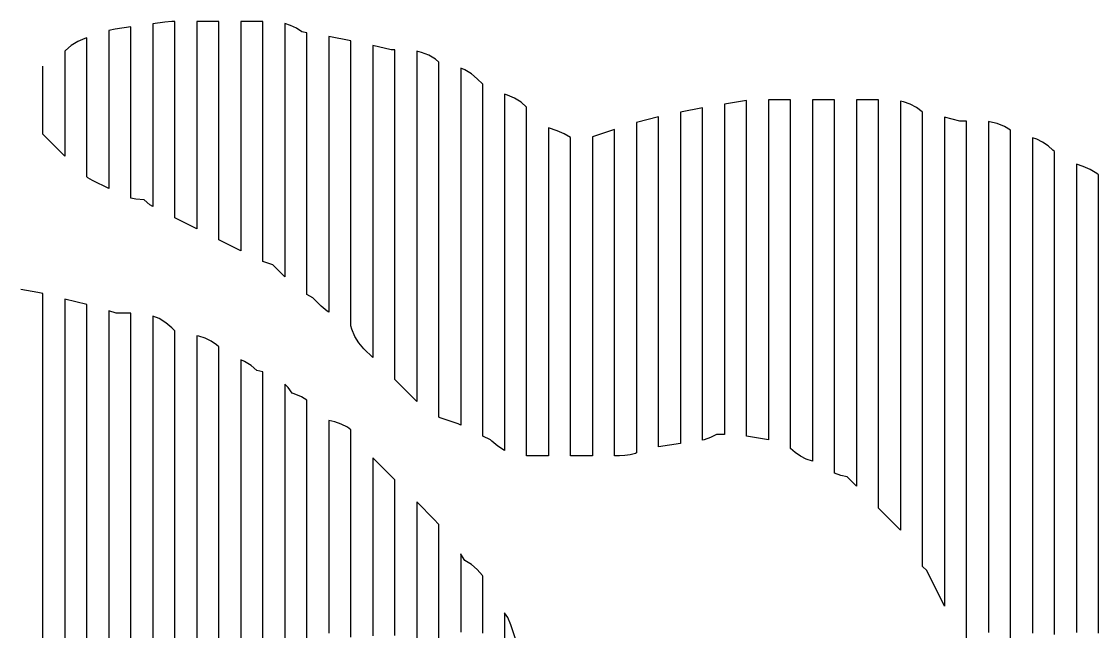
# Model space of a CAD drawing. Extents: x -6 to 1890, y -8 to 898.
# Drawn here: x 1293.7 to 1489.6, y 768.2 to 879 of the extents above; entities that cross this region are included whole.
import ezdxf

# ---------------------------------------------------------------- set-up
doc = ezdxf.new("R2010")
doc.units = 0
doc.layers.add('PECAS_2D', color=3, linetype='Continuous')

msp = doc.modelspace()

# ---------------------------------------------------------------- linework, layer by layer
at = {"layer": 'PECAS_2D'}
for points in [[(1465.578, 764.274), (1465.578, 774.584), (1465.578, 775.872), (1465.578, 777.161), (1465.578, 778.45), (1465.578, 779.739), (1465.578, 781.027), (1465.578, 783.605), (1465.578, 784.893), (1465.578, 786.182), (1465.578, 787.471), (1465.578, 791.337), (1465.578, 795.203), (1465.578, 796.492), (1465.578, 797.781), (1465.578, 800.358), (1465.578, 801.647), (1465.578, 804.224), (1465.578, 806.802), (1465.578, 808.091), (1465.578, 810.668), (1465.578, 811.957), (1465.578, 813.246), (1465.578, 815.823), (1465.578, 817.112), (1465.578, 818.401), (1465.578, 819.689), (1465.578, 820.978), (1465.578, 823.555), (1465.578, 824.844), (1465.578, 827.422), (1465.578, 828.71), (1465.578, 829.999), (1465.578, 831.288), (1465.578, 833.865), (1465.578, 836.443), (1465.578, 840.309), (1465.578, 842.886), (1465.578, 845.464), (1465.578, 848.041), (1465.578, 850.619), (1465.578, 853.196), (1465.578, 854.485), (1465.578, 855.774), (1465.578, 860.929), (1464.354, 860.929), (1461.578, 861.623), (1461.578, 856.47), (1461.578, 855.182), (1461.578, 852.606), (1461.578, 850.03), (1461.578, 847.454), (1461.578, 844.878), (1461.578, 842.302), (1461.578, 839.726), (1461.578, 835.861), (1461.578, 833.285), (1461.578, 830.709), (1461.578, 829.421), (1461.578, 828.133), (1461.578, 826.845), (1461.578, 825.557), (1461.578, 824.269), (1461.578, 822.981), (1461.578, 820.405), (1461.578, 819.116), (1461.578, 817.828), (1461.578, 816.54), (1461.578, 815.252), (1461.578, 813.964), (1461.578, 811.388), (1461.578, 810.1), (1461.578, 807.524), (1461.578, 804.948), (1461.578, 802.372), (1461.578, 801.084), (1461.578, 797.219), (1461.578, 794.643), (1461.578, 793.355), (1461.578, 792.067), (1461.578, 790.779), (1461.578, 789.491), (1461.578, 788.203), (1461.578, 786.915), (1461.578, 785.627), (1461.578, 784.339), (1461.578, 783.051), (1461.578, 772.746), (1458.34, 779.223), (1457.578, 779.984), (1457.578, 790.314), (1457.578, 791.605), (1457.578, 792.897), (1457.578, 794.188), (1457.578, 796.77), (1457.578, 798.061), (1457.578, 800.644), (1457.578, 801.935), (1457.578, 803.226), (1457.578, 804.518), (1457.578, 805.809), (1457.578, 808.391), (1457.578, 809.682), (1457.578, 810.974), (1457.578, 813.556), (1457.578, 814.847), (1457.578, 816.139), (1457.578, 818.721), (1457.578, 820.012), (1457.578, 822.595), (1457.578, 823.886), (1457.578, 826.468), (1457.578, 827.76), (1457.578, 829.051), (1457.578, 830.342), (1457.578, 832.924), (1457.578, 834.216), (1457.578, 835.507), (1457.578, 836.798), (1457.578, 838.089), (1457.578, 840.672), (1457.578, 843.254), (1457.578, 845.837), (1457.578, 848.419), (1457.578, 851.002), (1457.578, 853.584), (1457.578, 856.167), (1457.578, 857.458), (1457.578, 862.623), (1457.488, 862.645), (1456.467, 863.396), (1455.334, 864.005), (1454.121, 864.45), (1453.578, 864.566), (1453.578, 858.066), (1453.578, 856.766), (1453.578, 854.167), (1453.578, 851.567), (1453.578, 848.967), (1453.578, 846.367), (1453.578, 843.767), (1453.578, 841.167), (1453.578, 839.867), (1453.578, 837.267), (1453.578, 835.967), (1453.578, 834.667), (1453.578, 832.068), (1453.578, 829.468), (1453.578, 828.168), (1453.578, 825.568), (1453.578, 824.268), (1453.578, 822.968), (1453.578, 821.668), (1453.578, 817.768), (1453.578, 816.468), (1453.578, 815.168), (1453.578, 813.868), (1453.578, 812.568), (1453.578, 811.268), (1453.578, 809.969), (1453.578, 808.669), (1453.578, 806.069), (1453.578, 804.769), (1453.578, 802.169), (1453.578, 799.569), (1453.578, 798.269), (1453.578, 796.969), (1453.578, 795.669), (1453.578, 794.369), (1453.578, 786.57), (1449.578, 790.57), (1449.578, 798.384), (1449.578, 799.686), (1449.578, 800.989), (1449.578, 802.291), (1449.578, 803.594), (1449.578, 804.896), (1449.578, 806.198), (1449.578, 807.501), (1449.578, 808.803), (1449.578, 811.408), (1449.578, 812.71), (1449.578, 815.315), (1449.578, 816.618), (1449.578, 819.222), (1449.578, 820.525), (1449.578, 821.827), (1449.578, 823.13), (1449.578, 824.432), (1449.578, 825.734), (1449.578, 827.037), (1449.578, 828.339), (1449.578, 829.642), (1449.578, 830.944), (1449.578, 832.246), (1449.578, 833.549), (1449.578, 834.851), (1449.578, 836.154), (1449.578, 837.456), (1449.578, 838.758), (1449.578, 840.061), (1449.578, 841.363), (1449.578, 843.968), (1449.578, 847.875), (1449.578, 850.48), (1449.578, 853.085), (1449.578, 855.69), (1449.578, 856.992), (1449.578, 858.295), (1449.578, 864.807), (1445.578, 864.807), (1445.578, 858.303), (1445.578, 854.401), (1445.578, 851.8), (1445.578, 849.198), (1445.578, 846.597), (1445.578, 843.996), (1445.578, 842.695), (1445.578, 841.394), (1445.578, 840.094), (1445.578, 838.793), (1445.578, 837.492), (1445.578, 836.191), (1445.578, 834.891), (1445.578, 833.59), (1445.578, 832.289), (1445.578, 829.688), (1445.578, 827.087), (1445.578, 825.786), (1445.578, 824.485), (1445.578, 823.185), (1445.578, 821.884), (1445.578, 820.583), (1445.578, 819.283), (1445.578, 817.982), (1445.578, 815.38), (1445.578, 814.08), (1445.578, 811.478), (1445.578, 810.178), (1445.578, 808.877), (1445.578, 807.576), (1445.578, 806.276), (1445.578, 804.975), (1445.578, 803.674), (1445.578, 802.374), (1445.578, 801.073), (1445.578, 794.57), (1443.863, 796.284), (1442.724, 796.52), (1441.578, 796.922), (1441.578, 802.144), (1441.578, 803.449), (1441.578, 804.755), (1441.578, 806.06), (1441.578, 807.366), (1441.578, 808.671), (1441.578, 809.977), (1441.578, 811.282), (1441.578, 812.588), (1441.578, 813.893), (1441.578, 815.199), (1441.578, 816.504), (1441.578, 817.81), (1441.578, 819.115), (1441.578, 820.421), (1441.578, 823.031), (1441.578, 824.337), (1441.578, 826.948), (1441.578, 828.253), (1441.578, 829.559), (1441.578, 830.864), (1441.578, 832.17), (1441.578, 833.475), (1441.578, 834.781), (1441.578, 836.086), (1441.578, 837.392), (1441.578, 838.697), (1441.578, 840.003), (1441.578, 841.308), (1441.578, 843.919), (1441.578, 845.224), (1441.578, 847.835), (1441.578, 850.446), (1441.578, 853.057), (1441.578, 855.668), (1441.578, 858.279), (1441.578, 859.585), (1441.578, 864.807), (1437.578, 864.807), (1437.578, 859.653), (1437.578, 858.365), (1437.578, 857.076), (1437.578, 854.5), (1437.578, 851.923), (1437.578, 848.058), (1437.578, 845.481), (1437.578, 844.193), (1437.578, 842.905), (1437.578, 841.616), (1437.578, 840.328), (1437.578, 839.04), (1437.578, 837.751), (1437.578, 836.463), (1437.578, 835.174), (1437.578, 833.886), (1437.578, 832.598), (1437.578, 830.021), (1437.578, 828.733), (1437.578, 826.156), (1437.578, 824.868), (1437.578, 822.291), (1437.578, 821.003), (1437.578, 818.426), (1437.578, 817.138), (1437.578, 815.849), (1437.578, 813.273), (1437.578, 811.984), (1437.578, 810.696), (1437.578, 809.407), (1437.578, 808.119), (1437.578, 806.831), (1437.578, 805.542), (1437.578, 804.254), (1437.578, 799.101), (1436.441, 799.491), (1435.382, 800.019), (1434.405, 800.677), (1433.578, 801.405), (1433.578, 805.286), (1433.578, 806.58), (1433.578, 807.874), (1433.578, 809.168), (1433.578, 810.462), (1433.578, 811.756), (1433.578, 813.05), (1433.578, 815.638), (1433.578, 816.932), (1433.578, 819.519), (1433.578, 823.401), (1433.578, 825.989), (1433.578, 827.283), (1433.578, 828.577), (1433.578, 829.871), (1433.578, 831.165), (1433.578, 832.459), (1433.578, 833.753), (1433.578, 835.047), (1433.578, 836.34), (1433.578, 837.634), (1433.578, 838.928), (1433.578, 840.222), (1433.578, 841.516), (1433.578, 842.81), (1433.578, 844.104), (1433.578, 846.692), (1433.578, 849.28), (1433.578, 851.867), (1433.578, 854.455), (1433.578, 857.043), (1433.578, 858.337), (1433.578, 859.631), (1433.578, 864.807), (1429.578, 864.807), (1429.578, 858.365), (1429.578, 857.077), (1429.578, 855.789), (1429.578, 854.501), (1429.578, 851.924), (1429.578, 849.348), (1429.578, 845.483), (1429.578, 844.195), (1429.578, 842.906), (1429.578, 841.618), (1429.578, 840.33), (1429.578, 839.042), (1429.578, 836.465), (1429.578, 835.177), (1429.578, 833.889), (1429.578, 831.312), (1429.578, 830.024), (1429.578, 828.736), (1429.578, 827.448), (1429.578, 824.871), (1429.578, 823.583), (1429.578, 821.006), (1429.578, 818.43), (1429.578, 815.854), (1429.578, 814.565), (1429.578, 813.277), (1429.578, 811.989), (1429.578, 810.701), (1429.578, 809.412), (1429.578, 808.124), (1429.578, 806.836), (1429.578, 802.971), (1425.578, 803.638), (1425.578, 807.534), (1425.578, 808.833), (1425.578, 810.132), (1425.578, 811.431), (1425.578, 812.73), (1425.578, 814.029), (1425.578, 815.328), (1425.578, 816.627), (1425.578, 817.926), (1425.578, 819.224), (1425.578, 821.822), (1425.578, 823.121), (1425.578, 824.42), (1425.578, 825.719), (1425.578, 827.018), (1425.578, 828.317), (1425.578, 829.616), (1425.578, 830.914), (1425.578, 832.213), (1425.578, 833.512), (1425.578, 834.811), (1425.578, 836.11), (1425.578, 838.708), (1425.578, 840.007), (1425.578, 841.306), (1425.578, 842.604), (1425.578, 843.903), (1425.578, 845.202), (1425.578, 846.501), (1425.578, 847.8), (1425.578, 850.398), (1425.578, 852.996), (1425.578, 854.294), (1425.578, 855.593), (1425.578, 856.892), (1425.578, 858.191), (1425.578, 864.686), (1421.578, 864.022), (1421.578, 857.492), (1421.578, 856.186), (1421.578, 854.88), (1421.578, 853.575), (1421.578, 852.269), (1421.578, 849.657), (1421.578, 847.045), (1421.578, 845.739), (1421.578, 844.433), (1421.578, 843.127), (1421.578, 841.821), (1421.578, 840.516), (1421.578, 839.21), (1421.578, 837.904), (1421.578, 836.598), (1421.578, 835.292), (1421.578, 833.986), (1421.578, 832.68), (1421.578, 831.374), (1421.578, 830.068), (1421.578, 828.763), (1421.578, 827.457), (1421.578, 826.151), (1421.578, 824.845), (1421.578, 823.539), (1421.578, 822.233), (1421.578, 820.927), (1421.578, 819.621), (1421.578, 818.315), (1421.578, 817.009), (1421.578, 815.703), (1421.578, 814.398), (1421.578, 813.092), (1421.578, 811.786), (1421.578, 810.48), (1421.578, 809.174), (1421.578, 807.868), (1421.578, 803.95), (1420.082, 803.95), (1419.011, 803.402), (1417.871, 802.998), (1417.578, 802.936), (1417.578, 806.792), (1417.578, 808.078), (1417.578, 809.363), (1417.578, 810.649), (1417.578, 811.934), (1417.578, 813.219), (1417.578, 814.505), (1417.578, 815.79), (1417.578, 817.076), (1417.578, 818.361), (1417.578, 819.647), (1417.578, 820.932), (1417.578, 822.218), (1417.578, 823.503), (1417.578, 824.788), (1417.578, 827.359), (1417.578, 828.645), (1417.578, 829.93), (1417.578, 831.216), (1417.578, 832.501), (1417.578, 833.786), (1417.578, 835.072), (1417.578, 836.357), (1417.578, 837.643), (1417.578, 838.928), (1417.578, 840.214), (1417.578, 841.499), (1417.578, 842.785), (1417.578, 844.07), (1417.578, 845.355), (1417.578, 846.641), (1417.578, 847.926), (1417.578, 850.497), (1417.578, 851.783), (1417.578, 853.068), (1417.578, 854.353), (1417.578, 855.639), (1417.578, 856.924), (1417.578, 863.352), (1413.578, 862.553), (1413.578, 856.143), (1413.578, 854.862), (1413.578, 853.58), (1413.578, 852.298), (1413.578, 851.016), (1413.578, 848.452), (1413.578, 847.17), (1413.578, 845.888), (1413.578, 844.606), (1413.578, 843.325), (1413.578, 842.043), (1413.578, 839.479), (1413.578, 838.197), (1413.578, 836.915), (1413.578, 835.633), (1413.578, 834.351), (1413.578, 833.069), (1413.578, 831.788), (1413.578, 830.506), (1413.578, 829.224), (1413.578, 826.66), (1413.578, 824.096), (1413.578, 820.251), (1413.578, 818.969), (1413.578, 817.687), (1413.578, 816.405), (1413.578, 815.123), (1413.578, 813.841), (1413.578, 812.559), (1413.578, 811.277), (1413.578, 809.995), (1413.578, 808.714), (1413.578, 807.432), (1413.578, 802.304), (1409.578, 801.733), (1409.578, 806.946), (1409.578, 808.25), (1409.578, 809.553), (1409.578, 810.857), (1409.578, 812.16), (1409.578, 813.464), (1409.578, 814.767), (1409.578, 817.374), (1409.578, 819.981), (1409.578, 821.284), (1409.578, 823.891), (1409.578, 826.498), (1409.578, 827.801), (1409.578, 829.105), (1409.578, 830.408), (1409.578, 831.712), (1409.578, 833.015), (1409.578, 834.318), (1409.578, 835.622), (1409.578, 836.925), (1409.578, 838.229), (1409.578, 839.532), (1409.578, 842.139), (1409.578, 843.443), (1409.578, 844.746), (1409.578, 846.049), (1409.578, 847.353), (1409.578, 848.656), (1409.578, 849.96), (1409.578, 851.263), (1409.578, 852.567), (1409.578, 853.87), (1409.578, 855.173), (1409.578, 861.69), (1405.578, 860.69), (1405.578, 854.16), (1405.578, 852.854), (1405.578, 851.548), (1405.578, 850.242), (1405.578, 848.936), (1405.578, 847.63), (1405.578, 846.324), (1405.578, 845.018), (1405.578, 843.712), (1405.578, 842.406), (1405.578, 841.1), (1405.578, 839.794), (1405.578, 838.488), (1405.578, 835.876), (1405.578, 834.57), (1405.578, 833.264), (1405.578, 831.958), (1405.578, 830.652), (1405.578, 829.346), (1405.578, 828.04), (1405.578, 826.734), (1405.578, 825.427), (1405.578, 824.121), (1405.578, 821.509), (1405.578, 820.203), (1405.578, 817.591), (1405.578, 814.979), (1405.578, 813.673), (1405.578, 812.367), (1405.578, 811.061), (1405.578, 809.755), (1405.578, 808.449), (1405.578, 807.143), (1405.578, 805.837), (1405.578, 800.613), (1405.358, 800.54), (1404.419, 800.281), (1403.454, 800.125), (1402.481, 800.073), (1401.578, 800.073), (1401.578, 803.942), (1401.578, 805.231), (1401.578, 806.521), (1401.578, 807.811), (1401.578, 809.1), (1401.578, 810.39), (1401.578, 811.68), (1401.578, 812.969), (1401.578, 814.259), (1401.578, 815.548), (1401.578, 816.838), (1401.578, 818.128), (1401.578, 819.417), (1401.578, 820.707), (1401.578, 821.997), (1401.578, 824.576), (1401.578, 825.866), (1401.578, 827.155), (1401.578, 828.445), (1401.578, 831.024), (1401.578, 832.314), (1401.578, 834.893), (1401.578, 836.183), (1401.578, 837.473), (1401.578, 838.762), (1401.578, 840.052), (1401.578, 841.341), (1401.578, 842.631), (1401.578, 843.921), (1401.578, 845.21), (1401.578, 846.5), (1401.578, 847.79), (1401.578, 849.079), (1401.578, 850.369), (1401.578, 851.659), (1401.578, 852.948), (1401.578, 859.397), (1397.578, 858.063), (1397.578, 851.62), (1397.578, 850.331), (1397.578, 849.042), (1397.578, 847.754), (1397.578, 846.465), (1397.578, 845.176), (1397.578, 843.888), (1397.578, 842.599), (1397.578, 841.31), (1397.578, 840.022), (1397.578, 838.733), (1397.578, 837.444), (1397.578, 836.156), (1397.578, 834.867), (1397.578, 833.578), (1397.578, 832.29), (1397.578, 831.001), (1397.578, 829.712), (1397.578, 828.424), (1397.578, 825.846), (1397.578, 823.269), (1397.578, 821.98), (1397.578, 819.403), (1397.578, 816.825), (1397.578, 814.248), (1397.578, 811.671), (1397.578, 810.382), (1397.578, 809.093), (1397.578, 807.805), (1397.578, 806.516), (1397.578, 805.227), (1397.578, 803.939), (1397.578, 800.073), (1393.578, 800.073), (1393.578, 803.929), (1393.578, 805.215), (1393.578, 806.5), (1393.578, 807.786), (1393.578, 809.071), (1393.578, 810.357), (1393.578, 811.642), (1393.578, 812.928), (1393.578, 814.213), (1393.578, 815.499), (1393.578, 816.784), (1393.578, 818.07), (1393.578, 820.641), (1393.578, 821.926), (1393.578, 823.212), (1393.578, 824.497), (1393.578, 825.783), (1393.578, 827.069), (1393.578, 828.354), (1393.578, 829.64), (1393.578, 830.925), (1393.578, 832.211), (1393.578, 833.496), (1393.578, 834.782), (1393.578, 837.353), (1393.578, 838.638), (1393.578, 841.209), (1393.578, 842.495), (1393.578, 843.78), (1393.578, 845.066), (1393.578, 846.351), (1393.578, 847.637), (1393.578, 848.922), (1393.578, 850.208), (1393.578, 857.921), (1392.398, 858.642), (1391.14, 859.169), (1389.578, 859.69), (1389.578, 853.21), (1389.578, 851.914), (1389.578, 848.026), (1389.578, 846.729), (1389.578, 845.433), (1389.578, 844.137), (1389.578, 842.841), (1389.578, 841.545), (1389.578, 840.249), (1389.578, 838.953), (1389.578, 837.657), (1389.578, 836.361), (1389.578, 835.065), (1389.578, 833.769), (1389.578, 832.473), (1389.578, 831.177), (1389.578, 829.881), (1389.578, 828.585), (1389.578, 827.289), (1389.578, 825.993), (1389.578, 824.697), (1389.578, 822.105), (1389.578, 818.217), (1389.578, 815.625), (1389.578, 814.329), (1389.578, 813.033), (1389.578, 810.441), (1389.578, 809.145), (1389.578, 807.849), (1389.578, 806.553), (1389.578, 805.257), (1389.578, 803.961), (1389.578, 800.073), (1385.578, 800.08), (1385.578, 805.257), (1385.578, 806.551), (1385.578, 807.845), (1385.578, 809.139), (1385.578, 810.434), (1385.578, 811.728), (1385.578, 813.022), (1385.578, 814.316), (1385.578, 815.61), (1385.578, 816.904), (1385.578, 818.199), (1385.578, 819.493), (1385.578, 822.081), (1385.578, 823.375), (1385.578, 824.669), (1385.578, 825.964), (1385.578, 827.258), (1385.578, 828.552), (1385.578, 829.846), (1385.578, 831.14), (1385.578, 832.434), (1385.578, 833.728), (1385.578, 836.317), (1385.578, 837.611), (1385.578, 838.905), (1385.578, 840.199), (1385.578, 842.788), (1385.578, 844.082), (1385.578, 845.376), (1385.578, 847.964), (1385.578, 850.553), (1385.578, 854.435), (1385.578, 855.729), (1385.578, 863.494), (1384.583, 864.346), (1383.384, 865.088), (1382.091, 865.632), (1381.578, 865.803), (1381.578, 859.328), (1381.578, 858.033), (1381.578, 855.443), (1381.578, 852.853), (1381.578, 850.263), (1381.578, 847.673), (1381.578, 845.083), (1381.578, 842.493), (1381.578, 839.903), (1381.578, 838.608), (1381.578, 837.313), (1381.578, 836.018), (1381.578, 834.723), (1381.578, 833.428), (1381.578, 830.837), (1381.578, 829.542), (1381.578, 828.247), (1381.578, 826.952), (1381.578, 825.657), (1381.578, 824.362), (1381.578, 823.067), (1381.578, 821.772), (1381.578, 819.182), (1381.578, 817.887), (1381.578, 816.592), (1381.578, 815.297), (1381.578, 814.002), (1381.578, 812.707), (1381.578, 811.412), (1381.578, 810.117), (1381.578, 808.822), (1381.578, 807.527), (1381.578, 806.232), (1381.578, 801.052), (1380.314, 801.821), (1379.242, 802.738), (1378.994, 802.986), (1377.578, 803.694), (1377.578, 808.913), (1377.578, 810.218), (1377.578, 811.523), (1377.578, 812.827), (1377.578, 814.132), (1377.578, 815.437), (1377.578, 816.742), (1377.578, 818.046), (1377.578, 819.351), (1377.578, 820.656), (1377.578, 821.961), (1377.578, 823.265), (1377.578, 824.57), (1377.578, 825.875), (1377.578, 827.18), (1377.578, 829.789), (1377.578, 832.398), (1377.578, 833.703), (1377.578, 836.313), (1377.578, 837.617), (1377.578, 840.227), (1377.578, 842.836), (1377.578, 845.446), (1377.578, 846.751), (1377.578, 848.055), (1377.578, 850.665), (1377.578, 851.97), (1377.578, 854.579), (1377.578, 857.189), (1377.578, 859.798), (1377.578, 861.103), (1377.578, 867.626), (1376.6, 868.604), (1375.529, 869.521), (1374.305, 870.274), (1373.578, 870.575), (1373.578, 862.789), (1373.578, 861.491), (1373.578, 860.194), (1373.578, 857.599), (1373.578, 855.003), (1373.578, 853.706), (1373.578, 851.111), (1373.578, 849.813), (1373.578, 848.515), (1373.578, 847.218), (1373.578, 845.92), (1373.578, 843.325), (1373.578, 842.027), (1373.578, 840.73), (1373.578, 838.134), (1373.578, 834.242), (1373.578, 832.944), (1373.578, 831.646), (1373.578, 829.051), (1373.578, 827.754), (1373.578, 825.158), (1373.578, 823.861), (1373.578, 822.563), (1373.578, 821.266), (1373.578, 819.968), (1373.578, 818.67), (1373.578, 817.373), (1373.578, 816.075), (1373.578, 814.777), (1373.578, 813.48), (1373.578, 812.182), (1373.578, 810.885), (1373.578, 805.694), (1373.137, 805.915), (1369.873, 807.003), (1369.578, 807.127), (1369.578, 814.872), (1369.578, 816.163), (1369.578, 817.454), (1369.578, 818.745), (1369.578, 820.035), (1369.578, 821.326), (1369.578, 822.617), (1369.578, 823.908), (1369.578, 825.199), (1369.578, 826.49), (1369.578, 827.781), (1369.578, 829.071), (1369.578, 831.653), (1369.578, 832.944), (1369.578, 834.235), (1369.578, 835.526), (1369.578, 836.816), (1369.578, 838.107), (1369.578, 841.98), (1369.578, 843.271), (1369.578, 844.562), (1369.578, 845.852), (1369.578, 847.143), (1369.578, 851.016), (1369.578, 853.598), (1369.578, 854.888), (1369.578, 857.47), (1369.578, 858.761), (1369.578, 861.343), (1369.578, 862.633), (1369.578, 863.924), (1369.578, 865.215), (1369.578, 871.669), (1368.991, 872.16), (1367.78, 872.89), (1366.463, 873.426), (1365.578, 873.634), (1365.578, 867.134), (1365.578, 865.834), (1365.578, 864.534), (1365.578, 863.235), (1365.578, 861.935), (1365.578, 860.635), (1365.578, 859.335), (1365.578, 858.035), (1365.578, 856.735), (1365.578, 855.435), (1365.578, 854.135), (1365.578, 852.835), (1365.578, 851.536), (1365.578, 850.236), (1365.578, 847.636), (1365.578, 846.336), (1365.578, 845.036), (1365.578, 842.436), (1365.578, 841.136), (1365.578, 838.537), (1365.578, 837.237), (1365.578, 835.937), (1365.578, 833.337), (1365.578, 832.037), (1365.578, 830.737), (1365.578, 829.437), (1365.578, 828.138), (1365.578, 826.838), (1365.578, 825.538), (1365.578, 824.238), (1365.578, 822.938), (1365.578, 821.638), (1365.578, 820.338), (1365.578, 809.939), (1361.578, 813.939), (1361.578, 824.359), (1361.578, 825.662), (1361.578, 826.964), (1361.578, 829.569), (1361.578, 830.872), (1361.578, 832.174), (1361.578, 833.477), (1361.578, 834.779), (1361.578, 836.082), (1361.578, 837.384), (1361.578, 839.989), (1361.578, 841.292), (1361.578, 843.897), (1361.578, 845.199), (1361.578, 847.805), (1361.578, 849.107), (1361.578, 850.41), (1361.578, 851.712), (1361.578, 853.015), (1361.578, 854.317), (1361.578, 855.62), (1361.578, 856.922), (1361.578, 858.225), (1361.578, 859.527), (1361.578, 860.83), (1361.578, 862.132), (1361.578, 863.435), (1361.578, 866.04), (1361.578, 867.342), (1361.578, 873.855), (1360.945, 873.855), (1357.578, 874.697), (1357.578, 869.537), (1357.578, 868.247), (1357.578, 866.957), (1357.578, 865.667), (1357.578, 864.377), (1357.578, 863.087), (1357.578, 861.797), (1357.578, 860.507), (1357.578, 859.217), (1357.578, 857.927), (1357.578, 856.637), (1357.578, 855.347), (1357.578, 852.768), (1357.578, 848.898), (1357.578, 847.608), (1357.578, 843.738), (1357.578, 842.448), (1357.578, 839.868), (1357.578, 835.998), (1357.578, 834.708), (1357.578, 833.418), (1357.578, 832.128), (1357.578, 830.838), (1357.578, 829.549), (1357.578, 817.939), (1355.975, 819.542), (1355.063, 820.607), (1354.321, 821.807), (1353.777, 823.099), (1353.578, 823.695), (1353.578, 832.769), (1353.578, 834.065), (1353.578, 835.361), (1353.578, 836.657), (1353.578, 839.25), (1353.578, 841.842), (1353.578, 843.138), (1353.578, 844.434), (1353.578, 845.731), (1353.578, 847.027), (1353.578, 849.619), (1353.578, 850.915), (1353.578, 853.508), (1353.578, 854.804), (1353.578, 856.1), (1353.578, 857.396), (1353.578, 858.692), (1353.578, 859.989), (1353.578, 861.285), (1353.578, 862.581), (1353.578, 863.877), (1353.578, 865.173), (1353.578, 866.47), (1353.578, 867.766), (1353.578, 869.062), (1353.578, 870.358), (1353.578, 875.543), (1349.578, 876.334), (1349.578, 871.193), (1349.578, 869.907), (1349.578, 868.622), (1349.578, 866.051), (1349.578, 864.766), (1349.578, 863.48), (1349.578, 862.195), (1349.578, 860.91), (1349.578, 859.624), (1349.578, 858.339), (1349.578, 855.768), (1349.578, 853.197), (1349.578, 851.912), (1349.578, 850.626), (1349.578, 849.341), (1349.578, 848.056), (1349.578, 845.485), (1349.578, 844.2), (1349.578, 842.914), (1349.578, 841.629), (1349.578, 840.343), (1349.578, 839.058), (1349.578, 837.773), (1349.578, 836.487), (1349.578, 826.204), (1349.284, 826.385), (1348.219, 827.298), (1346.678, 828.839), (1345.578, 829.389), (1345.578, 839.683), (1345.578, 842.257), (1345.578, 843.544), (1345.578, 846.117), (1345.578, 847.404), (1345.578, 849.978), (1345.578, 851.265), (1345.578, 853.838), (1345.578, 855.125), (1345.578, 856.412), (1345.578, 857.699), (1345.578, 858.986), (1345.578, 860.272), (1345.578, 861.559), (1345.578, 864.133), (1345.578, 865.42), (1345.578, 866.707), (1345.578, 869.28), (1345.578, 870.567), (1345.578, 871.854), (1345.578, 877.001), (1344.673, 877.152), (1343.694, 877.806), (1342.624, 878.333), (1341.578, 878.688), (1341.578, 872.293), (1341.578, 871.014), (1341.578, 869.735), (1341.578, 868.456), (1341.578, 867.177), (1341.578, 865.898), (1341.578, 864.619), (1341.578, 863.34), (1341.578, 862.062), (1341.578, 860.783), (1341.578, 859.504), (1341.578, 858.225), (1341.578, 856.946), (1341.578, 854.388), (1341.578, 853.109), (1341.578, 851.83), (1341.578, 849.272), (1341.578, 847.993), (1341.578, 846.715), (1341.578, 845.436), (1341.578, 844.157), (1341.578, 842.878), (1341.578, 841.599), (1341.578, 832.646), (1339.398, 834.827), (1337.578, 835.433), (1337.578, 844.408), (1337.578, 845.69), (1337.578, 846.972), (1337.578, 848.255), (1337.578, 849.537), (1337.578, 850.819), (1337.578, 852.101), (1337.578, 853.383), (1337.578, 854.665), (1337.578, 855.947), (1337.578, 857.229), (1337.578, 858.511), (1337.578, 859.794), (1337.578, 861.076), (1337.578, 863.64), (1337.578, 864.922), (1337.578, 866.204), (1337.578, 868.768), (1337.578, 870.05), (1337.578, 871.333), (1337.578, 872.615), (1337.578, 879.025), (1333.578, 879.025), (1333.578, 872.51), (1333.578, 871.207), (1333.578, 869.904), (1333.578, 868.601), (1333.578, 867.298), (1333.578, 865.995), (1333.578, 864.692), (1333.578, 863.389), (1333.578, 862.086), (1333.578, 860.783), (1333.578, 859.48), (1333.578, 858.177), (1333.578, 856.873), (1333.578, 855.57), (1333.578, 854.267), (1333.578, 852.964), (1333.578, 851.661), (1333.578, 850.358), (1333.578, 849.055), (1333.578, 847.752), (1333.578, 846.449), (1333.578, 837.328), (1329.578, 839.328), (1329.578, 849.572), (1329.578, 850.853), (1329.578, 852.133), (1329.578, 853.414), (1329.578, 854.695), (1329.578, 857.256), (1329.578, 858.536), (1329.578, 859.817), (1329.578, 861.097), (1329.578, 862.378), (1329.578, 863.659), (1329.578, 866.22), (1329.578, 867.5), (1329.578, 868.781), (1329.578, 870.061), (1329.578, 871.342), (1329.578, 872.622), (1329.578, 879.025), (1325.578, 879.025), (1325.578, 872.526), (1325.578, 871.226), (1325.578, 869.926), (1325.578, 868.626), (1325.578, 867.326), (1325.578, 866.026), (1325.578, 863.426), (1325.578, 862.126), (1325.578, 860.826), (1325.578, 859.527), (1325.578, 858.227), (1325.578, 856.927), (1325.578, 855.627), (1325.578, 854.327), (1325.578, 853.027), (1325.578, 851.727), (1325.578, 850.427), (1325.578, 841.328), (1321.578, 843.328), (1321.578, 853.527), (1321.578, 854.802), (1321.578, 856.077), (1321.578, 857.352), (1321.578, 858.627), (1321.578, 859.902), (1321.578, 861.177), (1321.578, 863.726), (1321.578, 865.001), (1321.578, 866.276), (1321.578, 867.551), (1321.578, 868.826), (1321.578, 870.101), (1321.578, 871.376), (1321.578, 879.025), (1321.046, 879.025), (1319.759, 878.934), (1317.578, 878.622), (1317.578, 870.955), (1317.578, 869.677), (1317.578, 868.399), (1317.578, 867.121), (1317.578, 864.566), (1317.578, 863.288), (1317.578, 862.01), (1317.578, 860.732), (1317.578, 859.454), (1317.578, 858.176), (1317.578, 855.62), (1317.578, 854.342), (1317.578, 845.397), (1317.064, 845.706), (1315.985, 846.607), (1314.478, 846.715), (1313.578, 846.927), (1313.578, 857.302), (1313.578, 858.598), (1313.578, 859.895), (1313.578, 861.192), (1313.578, 862.489), (1313.578, 865.083), (1313.578, 866.379), (1313.578, 868.973), (1313.578, 870.27), (1313.578, 878.051), (1310.711, 877.641), (1309.578, 877.374), (1309.578, 868.244), (1309.578, 866.94), (1309.578, 864.332), (1309.578, 863.028), (1309.578, 861.723), (1309.578, 860.419), (1309.578, 859.115), (1309.578, 848.681), (1306.636, 850.153), (1305.789, 850.634), (1305.578, 850.786), (1305.578, 863.436), (1305.578, 864.701), (1305.578, 865.965), (1305.578, 876.085), (1305.243, 875.973), (1303.95, 875.429), (1302.75, 874.687), (1301.686, 873.775), (1301.578, 873.667), (1301.578, 854.55), (1297.808, 858.32), (1297.578, 858.583), (1297.578, 870.911)], [(1473.578, 766.536), (1473.578, 769.113), (1473.578, 770.401), (1473.578, 771.69), (1473.578, 772.978), (1473.578, 774.267), (1473.578, 775.555), (1473.578, 778.132), (1473.578, 780.709), (1473.578, 781.997), (1473.578, 783.286), (1473.578, 787.151), (1473.578, 788.439), (1473.578, 789.728), (1473.578, 792.305), (1473.578, 794.882), (1473.578, 796.17), (1473.578, 798.747), (1473.578, 801.324), (1473.578, 803.901), (1473.578, 806.477), (1473.578, 807.766), (1473.578, 809.054), (1473.578, 811.631), (1473.578, 812.92), (1473.578, 815.497), (1473.578, 816.785), (1473.578, 818.073), (1473.578, 820.65), (1473.578, 821.939), (1473.578, 824.516), (1473.578, 825.804), (1473.578, 827.092), (1473.578, 828.381), (1473.578, 830.958), (1473.578, 834.823), (1473.578, 837.4), (1473.578, 839.977), (1473.578, 842.554), (1473.578, 845.13), (1473.578, 847.707), (1473.578, 851.573), (1473.578, 852.861), (1473.578, 859.303), (1472.482, 859.964), (1471.164, 860.5), (1469.788, 860.823), (1469.578, 860.839), (1469.578, 854.39), (1469.578, 853.1), (1469.578, 850.52), (1469.578, 847.94), (1469.578, 845.36), (1469.578, 842.781), (1469.578, 838.911), (1469.578, 836.331), (1469.578, 833.752), (1469.578, 831.172), (1469.578, 828.592), (1469.578, 824.722), (1469.578, 822.143), (1469.578, 819.563), (1469.578, 816.983), (1469.578, 814.403), (1469.578, 813.114), (1469.578, 811.824), (1469.578, 809.244), (1469.578, 806.664), (1469.578, 804.084), (1469.578, 802.795), (1469.578, 801.505), (1469.578, 800.215), (1469.578, 796.345), (1469.578, 792.476), (1469.578, 789.896), (1469.578, 787.316), (1469.578, 786.026), (1469.578, 782.157), (1469.578, 780.867), (1469.578, 779.577), (1469.578, 778.287), (1469.578, 776.997), (1469.578, 775.707), (1469.578, 774.417), (1469.578, 773.127), (1469.578, 771.838), (1469.578, 770.548), (1469.578, 769.258), (1469.578, 767.968)], [(1481.578, 767.623), (1481.578, 768.914), (1481.578, 770.205), (1481.578, 771.496), (1481.578, 772.787), (1481.578, 774.078), (1481.578, 775.369), (1481.578, 776.659), (1481.578, 777.95), (1481.578, 779.241), (1481.578, 780.532), (1481.578, 784.405), (1481.578, 785.695), (1481.578, 786.986), (1481.578, 788.277), (1481.578, 789.568), (1481.578, 790.859), (1481.578, 794.731), (1481.578, 796.022), (1481.578, 799.895), (1481.578, 801.186), (1481.578, 805.058), (1481.578, 806.349), (1481.578, 807.64), (1481.578, 810.222), (1481.578, 811.513), (1481.578, 812.803), (1481.578, 815.385), (1481.578, 816.676), (1481.578, 819.258), (1481.578, 821.839), (1481.578, 825.712), (1481.578, 829.585), (1481.578, 832.166), (1481.578, 834.748), (1481.578, 837.33), (1481.578, 839.911), (1481.578, 842.493), (1481.578, 845.075), (1481.578, 847.657), (1481.578, 848.948), (1481.578, 855.402), (1481.302, 855.678), (1480.42, 856.453), (1479.429, 857.117), (1478.349, 857.651), (1477.578, 857.912), (1477.578, 850.192), (1477.578, 845.046), (1477.578, 842.472), (1477.578, 839.899), (1477.578, 837.326), (1477.578, 834.753), (1477.578, 832.179), (1477.578, 829.606), (1477.578, 827.033), (1477.578, 824.459), (1477.578, 821.886), (1477.578, 820.599), (1477.578, 818.026), (1477.578, 815.453), (1477.578, 812.88), (1477.578, 811.593), (1477.578, 810.306), (1477.578, 807.733), (1477.578, 806.446), (1477.578, 803.873), (1477.578, 802.586), (1477.578, 801.3), (1477.578, 798.727), (1477.578, 797.44), (1477.578, 796.153), (1477.578, 794.867), (1477.578, 788.433), (1477.578, 783.287), (1477.578, 782), (1477.578, 780.714), (1477.578, 779.427), (1477.578, 778.14), (1477.578, 775.567), (1477.578, 774.28), (1477.578, 772.994), (1477.578, 771.707), (1477.578, 770.421), (1477.578, 769.134), (1477.578, 767.847)], [(1489.578, 767.88), (1489.578, 769.182), (1489.578, 771.784), (1489.578, 773.086), (1489.578, 774.387), (1489.578, 776.99), (1489.578, 778.291), (1489.578, 779.593), (1489.578, 780.894), (1489.578, 782.195), (1489.578, 783.497), (1489.578, 784.798), (1489.578, 786.1), (1489.578, 787.401), (1489.578, 788.702), (1489.578, 790.004), (1489.578, 792.607), (1489.578, 796.511), (1489.578, 797.812), (1489.578, 800.415), (1489.578, 801.716), (1489.578, 805.62), (1489.578, 808.223), (1489.578, 810.826), (1489.578, 813.429), (1489.578, 817.333), (1489.578, 819.936), (1489.578, 822.538), (1489.578, 825.141), (1489.578, 827.744), (1489.578, 830.347), (1489.578, 832.949), (1489.578, 835.552), (1489.578, 838.155), (1489.578, 840.758), (1489.578, 842.059), (1489.578, 843.361), (1489.578, 851.169), (1489.285, 851.42), (1488.085, 852.161), (1486.793, 852.706), (1485.578, 853.111), (1485.578, 846.663), (1485.578, 845.373), (1485.578, 842.794), (1485.578, 840.215), (1485.578, 837.636), (1485.578, 835.057), (1485.578, 832.477), (1485.578, 829.898), (1485.578, 827.319), (1485.578, 824.74), (1485.578, 819.581), (1485.578, 815.712), (1485.578, 813.133), (1485.578, 810.554), (1485.578, 809.264), (1485.578, 806.685), (1485.578, 805.396), (1485.578, 804.106), (1485.578, 801.527), (1485.578, 797.658), (1485.578, 796.368), (1485.578, 792.499), (1485.578, 791.21), (1485.578, 787.341), (1485.578, 786.051), (1485.578, 783.472), (1485.578, 782.183), (1485.578, 779.603), (1485.578, 778.314), (1485.578, 777.024), (1485.578, 775.734), (1485.578, 774.445), (1485.578, 773.155), (1485.578, 771.866), (1485.578, 770.576), (1485.578, 769.286), (1485.578, 767.997)], [(1297.578, 763.164), (1297.578, 798.331), (1297.578, 799.633), (1297.578, 800.936), (1297.578, 802.238), (1297.578, 804.843), (1297.578, 807.448), (1297.578, 810.053), (1297.578, 812.658), (1297.578, 815.263), (1297.578, 817.868), (1297.578, 820.473), (1297.578, 823.078), (1297.578, 824.38), (1297.578, 825.683), (1297.578, 829.59), (1296.69, 829.782), (1293.578, 830.301)], [(1305.578, 758.823), (1305.578, 795.153), (1305.578, 796.451), (1305.578, 797.748), (1305.578, 799.045), (1305.578, 800.343), (1305.578, 802.938), (1305.578, 805.533), (1305.578, 808.128), (1305.578, 810.723), (1305.578, 813.318), (1305.578, 815.913), (1305.578, 818.508), (1305.578, 821.103), (1305.578, 822.4), (1305.578, 823.698), (1305.578, 827.59), (1301.578, 828.59), (1301.578, 824.69), (1301.578, 823.39), (1301.578, 822.09), (1301.578, 820.79), (1301.578, 818.19), (1301.578, 815.59), (1301.578, 812.99), (1301.578, 810.39), (1301.578, 807.79), (1301.578, 805.19), (1301.578, 802.59), (1301.578, 801.29), (1301.578, 799.99), (1301.578, 798.69), (1301.578, 797.39), (1301.578, 796.09), (1301.578, 759.69)], [(1313.578, 752.113), (1313.578, 792.312), (1313.578, 793.609), (1313.578, 794.906), (1313.578, 796.203), (1313.578, 797.5), (1313.578, 800.093), (1313.578, 802.687), (1313.578, 805.28), (1313.578, 807.874), (1313.578, 810.467), (1313.578, 813.061), (1313.578, 815.654), (1313.578, 818.248), (1313.578, 819.544), (1313.578, 820.841), (1313.578, 826.028), (1310.89, 826.028), (1309.578, 826.465), (1309.578, 822.56), (1309.578, 821.258), (1309.578, 818.655), (1309.578, 816.051), (1309.578, 813.447), (1309.578, 810.844), (1309.578, 808.24), (1309.578, 805.637), (1309.578, 803.033), (1309.578, 800.429), (1309.578, 799.128), (1309.578, 797.826), (1309.578, 796.524), (1309.578, 795.222), (1309.578, 793.92), (1309.578, 756.168)], [(1321.578, 745.442), (1321.578, 789.28), (1321.578, 790.569), (1321.578, 791.858), (1321.578, 793.148), (1321.578, 795.726), (1321.578, 798.305), (1321.578, 800.884), (1321.578, 803.463), (1321.578, 806.041), (1321.578, 808.62), (1321.578, 811.199), (1321.578, 812.488), (1321.578, 815.067), (1321.578, 816.356), (1321.578, 817.645), (1321.578, 822.803), (1321.018, 823.363), (1319.946, 824.28), (1318.723, 825.032), (1317.578, 825.506), (1317.578, 819.064), (1317.578, 817.775), (1317.578, 815.198), (1317.578, 812.621), (1317.578, 810.044), (1317.578, 807.467), (1317.578, 804.89), (1317.578, 802.312), (1317.578, 801.024), (1317.578, 798.447), (1317.578, 795.87), (1317.578, 794.581), (1317.578, 793.293), (1317.578, 792.004), (1317.578, 790.715), (1317.578, 789.427), (1317.578, 749.482)], [(1329.578, 736.984), (1329.578, 783.632), (1329.578, 786.224), (1329.578, 787.52), (1329.578, 788.815), (1329.578, 791.407), (1329.578, 793.999), (1329.578, 796.59), (1329.578, 799.182), (1329.578, 801.773), (1329.578, 804.365), (1329.578, 806.956), (1329.578, 809.548), (1329.578, 810.844), (1329.578, 813.435), (1329.578, 814.731), (1329.578, 819.914), (1329.185, 820.26), (1328.193, 820.924), (1327.114, 821.458), (1325.973, 821.844), (1325.578, 821.922), (1325.578, 816.716), (1325.578, 815.415), (1325.578, 812.812), (1325.578, 810.209), (1325.578, 807.606), (1325.578, 805.003), (1325.578, 802.4), (1325.578, 799.797), (1325.578, 797.194), (1325.578, 794.591), (1325.578, 791.988), (1325.578, 790.687), (1325.578, 789.385), (1325.578, 788.084), (1325.578, 786.782), (1325.578, 742.533)], [(1337.578, 724.361), (1337.578, 778.969), (1337.578, 780.27), (1337.578, 781.57), (1337.578, 782.87), (1337.578, 784.17), (1337.578, 786.771), (1337.578, 789.371), (1337.578, 791.971), (1337.578, 794.572), (1337.578, 797.172), (1337.578, 798.472), (1337.578, 801.073), (1337.578, 802.373), (1337.578, 804.973), (1337.578, 806.274), (1337.578, 808.874), (1337.578, 810.174), (1337.578, 815.375), (1336.529, 815.607), (1335.464, 816.519), (1334.264, 817.261), (1333.578, 817.55), (1333.578, 812.372), (1333.578, 811.077), (1333.578, 808.488), (1333.578, 805.898), (1333.578, 803.309), (1333.578, 800.72), (1333.578, 798.13), (1333.578, 795.541), (1333.578, 792.952), (1333.578, 790.362), (1333.578, 787.773), (1333.578, 786.478), (1333.578, 785.184), (1333.578, 783.889), (1333.578, 781.3), (1333.578, 730.807)], [(1345.578, 713.549), (1345.578, 771.538), (1345.578, 772.826), (1345.578, 774.115), (1345.578, 775.403), (1345.578, 776.692), (1345.578, 777.981), (1345.578, 780.558), (1345.578, 783.135), (1345.578, 787.001), (1345.578, 789.578), (1345.578, 792.156), (1345.578, 794.733), (1345.578, 797.31), (1345.578, 799.888), (1345.578, 802.465), (1345.578, 803.754), (1345.578, 805.042), (1345.578, 810.197), (1344.605, 810.798), (1343.313, 811.343), (1342.948, 811.464), (1342.182, 812.5), (1341.578, 813.112), (1341.578, 806.657), (1341.578, 805.366), (1341.578, 802.784), (1341.578, 800.202), (1341.578, 797.62), (1341.578, 795.038), (1341.578, 792.456), (1341.578, 789.874), (1341.578, 787.292), (1341.578, 784.711), (1341.578, 782.129), (1341.578, 780.838), (1341.578, 779.547), (1341.578, 778.256), (1341.578, 776.965), (1341.578, 775.674), (1341.578, 717.581)], [(1353.578, 767.124), (1353.578, 768.424), (1353.578, 769.725), (1353.578, 773.627), (1353.578, 776.229), (1353.578, 778.831), (1353.578, 781.432), (1353.578, 784.034), (1353.578, 786.635), (1353.578, 789.237), (1353.578, 791.838), (1353.578, 794.44), (1353.578, 797.041), (1353.578, 798.342), (1353.578, 804.846), (1352.974, 805.281), (1351.846, 805.873), (1350.664, 806.297), (1349.578, 806.526), (1349.578, 801.371), (1349.578, 800.082), (1349.578, 797.505), (1349.578, 794.928), (1349.578, 793.639), (1349.578, 791.062), (1349.578, 788.484), (1349.578, 785.907), (1349.578, 783.33), (1349.578, 780.753), (1349.578, 778.175), (1349.578, 775.598), (1349.578, 774.309), (1349.578, 773.021), (1349.578, 771.732), (1349.578, 770.443), (1349.578, 769.155), (1349.578, 767.866)], [(1361.578, 767.414), (1361.578, 769.988), (1361.578, 772.562), (1361.578, 775.136), (1361.578, 777.71), (1361.578, 780.284), (1361.578, 782.858), (1361.578, 785.432), (1361.578, 788.007), (1361.578, 789.294), (1361.578, 790.581), (1361.578, 795.729), (1357.578, 799.729), (1357.578, 794.549), (1357.578, 793.254), (1357.578, 791.959), (1357.578, 789.369), (1357.578, 788.074), (1357.578, 785.484), (1357.578, 782.894), (1357.578, 780.304), (1357.578, 777.714), (1357.578, 775.124), (1357.578, 772.534), (1357.578, 769.944), (1357.578, 767.354)], [(1369.578, 765.68), (1369.578, 768.261), (1369.578, 770.843), (1369.578, 773.425), (1369.578, 776.006), (1369.578, 778.588), (1369.578, 779.879), (1369.578, 781.169), (1369.578, 787.623), (1369.496, 787.737), (1368.844, 788.462), (1365.578, 791.729), (1365.578, 786.523), (1365.578, 785.221), (1365.578, 782.618), (1365.578, 780.015), (1365.578, 777.412), (1365.578, 774.809), (1365.578, 772.206), (1365.578, 769.603), (1365.578, 767)], [(1377.578, 767.873), (1377.578, 769.169), (1377.578, 778.246), (1377.525, 778.331), (1376.606, 779.409), (1375.537, 780.325), (1374.362, 781.054), (1373.628, 782.236), (1373.578, 782.294), (1373.578, 775.811), (1373.578, 774.514), (1373.578, 773.218), (1373.578, 770.624), (1373.578, 768.031)], [(1383.764, 766.13), (1382.676, 769.394), (1382.132, 770.686), (1381.578, 771.582), (1381.578, 761.213)]]:
    msp.add_lwpolyline(points, dxfattribs=at)

doc.saveas('drawing.dxf')
